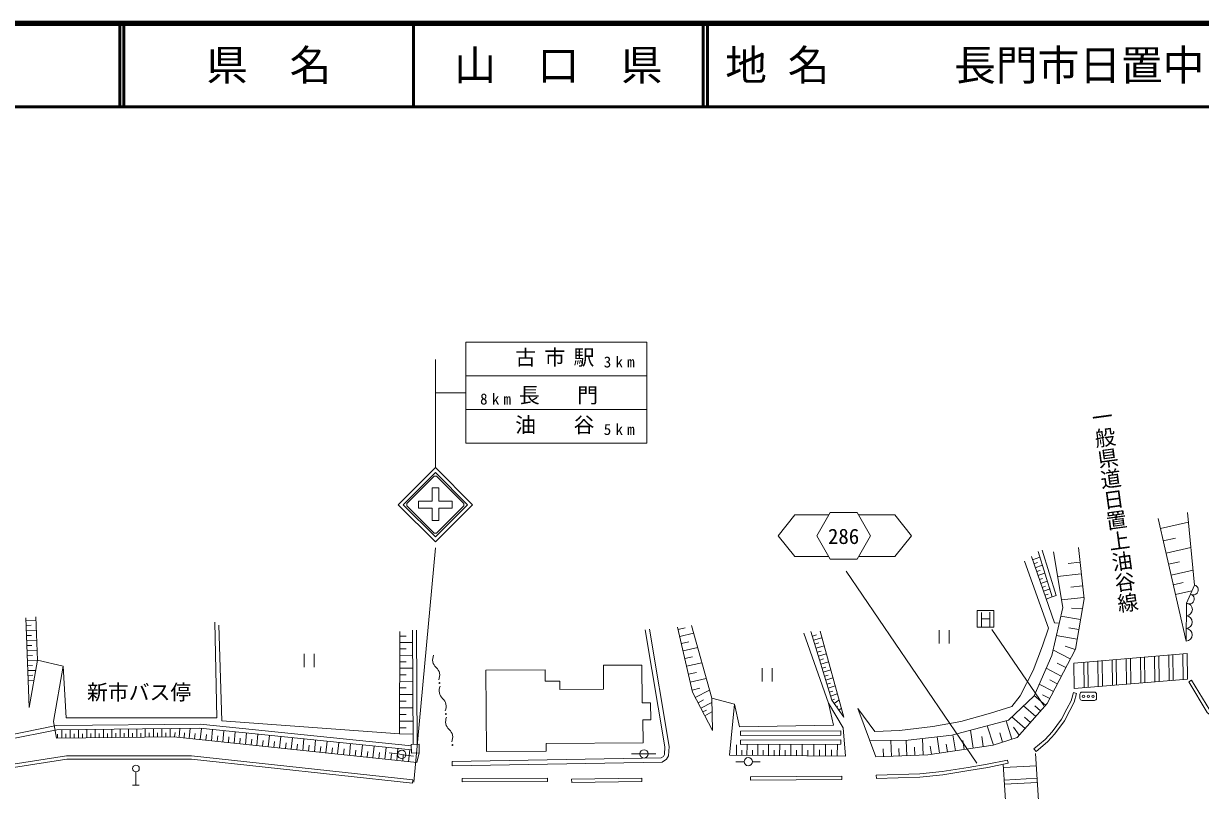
# Model space of a CAD drawing. Units: millimetres, scale not verified. Extents: x 40000 to 680000, y 20000 to 380000.
# Drawn here: x 286211 to 427382, y 287949 to 380000 of the extents above; entities that cross this region are included whole.
import ezdxf
from ezdxf.enums import TextEntityAlignment as Align

# ---------------------------------------------------------------- set-up
doc = ezdxf.new("R2010")
doc.units = ezdxf.units.MM
doc.header["$LTSCALE"] = 1000
for name, color, linetype, lineweight in [('M-BGD', 7, 'Continuous', 13), ('M-STR-HTXT', 7, 'Continuous', 13), ('M-STR-STRC', 7, 'Continuous', 13), ('M-TTL', 2, 'Continuous', 140), ('M-TTL-LINE', 7, 'Continuous', 50), ('M-TTL-TXT', 7, 'Continuous', 13)]:
    doc.layers.add(name, color=color, linetype=linetype, lineweight=lineweight)
doc.styles.add('@ＭＳ ゴシック', font='')
doc.styles.add('ＭＳ ゴシック', font='')
doc.styles.get('@ＭＳ ゴシック').set_extended_font_data('@MS Gothic')
doc.styles.get('ＭＳ ゴシック').set_extended_font_data('MS Gothic')

msp = doc.modelspace()

# ---------------------------------------------------------------- linework, layer by layer
at = {"layer": 'M-BGD'}
for p, q in [((422298, 320604), (425679, 305883)), ((426660, 312608), (425824, 321331)), ((422577, 319392), (425936, 320163)), ((422918, 317906), (424403, 318247)), ((409596, 311203), (407900, 316629)), ((410073, 311352), (408377, 316778)), ((410880, 309925), (409753, 316595)), ((412740, 317094), (413418, 310940)), ((423259, 316421), (426229, 317103)), ((409135, 307417), (406264, 315486)), ((409862, 308077), (407100, 316025)), ((407236, 315634), (408115, 315939)), ((407400, 315162), (407825, 315309)), ((407564, 314689), (408414, 314985)), ((412931, 315359), (411515, 315203)), ((423560, 315108), (424874, 315410)), ((407728, 314217), (408138, 314359)), ((407893, 313745), (408712, 314030)), ((408057, 313272), (408452, 313410)), ((413087, 313943), (410254, 313630)), ((423862, 313795), (426488, 314398)), ((408221, 312800), (409011, 313075)), ((408385, 312328), (408795, 312470)), ((408549, 311856), (409369, 312140)), ((413243, 312526), (411827, 312370)), ((424129, 312631), (425292, 312899)), ((408713, 311383), (409108, 311521)), ((408878, 310911), (409596, 311203)), ((409596, 311203), (410073, 311352)), ((413400, 311110), (410730, 310815)), ((413418, 310940), (412376, 304906)), ((424396, 311468), (426362, 311919)), ((402591, 309541), (400591, 309541)), ((400591, 309541), (400591, 307541)), ((401132, 307626), (401132, 309325)), ((402123, 309336), (402123, 307631)), ((402591, 307541), (402591, 309541)), ((409535, 304146), (410880, 309925)), ((413219, 309785), (411925, 309824)), ((286892, 297909), (286493, 308667)), ((286504, 308356), (287707, 308400)), ((286527, 307753), (287129, 307776)), ((287897, 303572), (287692, 308776)), ((309401, 296670), (309147, 308156)), ((309655, 307792), (309983, 296307)), ((401132, 308541), (402123, 308541)), ((410437, 308019), (409862, 308077)), ((412990, 308461), (410634, 308868)), ((286549, 307150), (287754, 307195)), ((286571, 306547), (287175, 306569)), ((331309, 294759), (331348, 307029)), ((331347, 306471), (332109, 306469)), ((332939, 293486), (332861, 307207)), ((333439, 293489), (333361, 307209)), ((364665, 307530), (366459, 299752)), ((364722, 307287), (365560, 307480)), ((364915, 306449), (366591, 306835)), ((368760, 299025), (366337, 307749)), ((382767, 298424), (379823, 306820)), ((383167, 298788), (380659, 307038)), ((380829, 306480), (381323, 306630)), ((381750, 307075), (384585, 296752)), ((396046, 307186), (396046, 305586)), ((397246, 305586), (397246, 307186)), ((400591, 307541), (402591, 307541)), ((408583, 298148), (402358, 307273)), ((408445, 305309), (409135, 307417)), ((412583, 306105), (410091, 306535)), ((412787, 307283), (411609, 307487)), ((286594, 305943), (287802, 305988)), ((286616, 305337), (287222, 305360)), ((331342, 304939), (332111, 304937)), ((331344, 305708), (332869, 305704)), ((365117, 305572), (365994, 305774)), ((365319, 304695), (367073, 305099)), ((380979, 305987), (381966, 306287)), ((381125, 305506), (381606, 305652)), ((381271, 305025), (382232, 305318)), ((407318, 302365), (408445, 305309)), ((412354, 304864), (411140, 305270)), ((286639, 304732), (287849, 304777)), ((286661, 304126), (287268, 304148)), ((286684, 303519), (287897, 303564)), ((287897, 303572), (286892, 297909)), ((290973, 302849), (287897, 303572)), ((319868, 304364), (319868, 302764)), ((321068, 302764), (321068, 304364)), ((331339, 304170), (332878, 304165)), ((365531, 303777), (366449, 303988)), ((381417, 304547), (381884, 304689)), ((381562, 304069), (382497, 304353)), ((381707, 303590), (382162, 303729)), ((407427, 299312), (409535, 304146)), ((412376, 304906), (408990, 298403)), ((411770, 303742), (409693, 304824)), ((412190, 303236), (425775, 304378)), ((415586, 303522), (415629, 300462)), ((416785, 303623), (416828, 300563)), ((417284, 303664), (417327, 300605)), ((418483, 303765), (418526, 300706)), ((418983, 303807), (419026, 300748)), ((420181, 303908), (420224, 300849)), ((420681, 303950), (420724, 300891)), ((421879, 304051), (421922, 300991)), ((422379, 304093), (422422, 301033)), ((423578, 304193), (423621, 301134)), ((424077, 304235), (424120, 301176)), ((425276, 304336), (425319, 301277)), ((425775, 304378), (425818, 301319)), ((286706, 302925), (287300, 302947)), ((286728, 302331), (287683, 302366)), ((289807, 296242), (290973, 302849)), ((290973, 302849), (291337, 296670)), ((331334, 302617), (332887, 302612)), ((331337, 303393), (332113, 303391)), ((341672, 302383), (348779, 302423)), ((341726, 292629), (341672, 302383)), ((348779, 302423), (348787, 301049)), ((355778, 302973), (360373, 302998)), ((355794, 300097), (355778, 302973)), ((360373, 302998), (360398, 298470)), ((365742, 302859), (367578, 303282)), ((365964, 301899), (366924, 302120)), ((374824, 302647), (374824, 301047)), ((376024, 301047), (376024, 302647)), ((381853, 303112), (382762, 303388)), ((381998, 302634), (382440, 302768)), ((382144, 302155), (383027, 302424)), ((405755, 299312), (407318, 302365)), ((410689, 301665), (408867, 302613)), ((411230, 302704), (410191, 303244)), ((412190, 303236), (412233, 300177)), ((413389, 303337), (413432, 300278)), ((413888, 303379), (413931, 300320)), ((415087, 303480), (415130, 300420)), ((286750, 301749), (287332, 301770)), ((286771, 301167), (287475, 301193)), ((331329, 301050), (332896, 301045)), ((331332, 301834), (332115, 301831)), ((348787, 301049), (350524, 301059)), ((350524, 301059), (350530, 300068)), ((366185, 300938), (368106, 301381)), ((382289, 301677), (382718, 301807)), ((382434, 301198), (383292, 301459)), ((382580, 300720), (382996, 300846)), ((409740, 299843), (408044, 300726)), ((410214, 300754), (409304, 301228)), ((412233, 300177), (425818, 301319)), ((425977, 300996), (426320, 301202)), ((331324, 299470), (332905, 299465)), ((331327, 300260), (332117, 300257)), ((350530, 300068), (355794, 300097)), ((366401, 300002), (367336, 300218)), ((366459, 299752), (368833, 295148)), ((366781, 299127), (368488, 300007)), ((382725, 300242), (383557, 300494)), ((382871, 299763), (383274, 299886)), ((383016, 299285), (383822, 299530)), ((404374, 296404), (407427, 299312)), ((404774, 298040), (405755, 299312)), ((408800, 298186), (407452, 299368)), ((409299, 298995), (408451, 299437)), ((412533, 299583), (412148, 299693)), ((412924, 299505), (412924, 299005)), ((414674, 299755), (413174, 299755)), ((414924, 299005), (414924, 299505)), ((331319, 297875), (332914, 297870)), ((331322, 298672), (332119, 298670)), ((360398, 298470), (361429, 298475)), ((361429, 298475), (361440, 296435)), ((367119, 298471), (367776, 298809)), ((367458, 297815), (368770, 298492)), ((368833, 295148), (368760, 299025)), ((368760, 299025), (371493, 298310)), ((371493, 298310), (370887, 292180)), ((372081, 295589), (371493, 298310)), ((384529, 295451), (382767, 298424)), ((382767, 298424), (383385, 295771)), ((383162, 298806), (383500, 298909)), ((384585, 296752), (383167, 298788)), ((383442, 298393), (384023, 298798)), ((383728, 297983), (383873, 298084)), ((402193, 297240), (404774, 298040)), ((408990, 298403), (405392, 294296)), ((407619, 296838), (406166, 298110)), ((408209, 297512), (407535, 298103)), ((413174, 298755), (414674, 298755)), ((291337, 296670), (309401, 296670)), ((331316, 297070), (332121, 297068)), ((367687, 297370), (368125, 297596)), ((367916, 296926), (368791, 297377)), ((384013, 297573), (384304, 297775)), ((388454, 291970), (386273, 297785)), ((386273, 297785), (388309, 295023)), ((398631, 296222), (402193, 297240)), ((406346, 295385), (404762, 296773)), ((406982, 296111), (406256, 296748)), ((290165, 294238), (289807, 296242)), ((290798, 294245), (290787, 295210)), ((291798, 294257), (291787, 295223)), ((292798, 294268), (292787, 295236)), ((293798, 294280), (293787, 295249)), ((294798, 294292), (294786, 295262)), ((295798, 294303), (295786, 295275)), ((296798, 294315), (296786, 295288)), ((297798, 294327), (297786, 295301)), ((298797, 294338), (298786, 295314)), ((299797, 294350), (299786, 295326)), ((300797, 294361), (300786, 295339)), ((301797, 294373), (301786, 295352)), ((302797, 294385), (302786, 295365)), ((303797, 294396), (303786, 295378)), ((304859, 294334), (304972, 295394)), ((306062, 294206), (306190, 295410)), ((307404, 294063), (307547, 295405)), ((308751, 293920), (308894, 295266)), ((309983, 296307), (331309, 294759)), ((310102, 293776), (310246, 295127)), ((331311, 295456), (332121, 295453)), ((331314, 296266), (332923, 296261)), ((361440, 296435), (360507, 296429)), ((360507, 296429), (360522, 293653)), ((383385, 295771), (372081, 295589)), ((372225, 295066), (384256, 295102)), ((372225, 295066), (372227, 294566)), ((384258, 294602), (384256, 295102)), ((384820, 292083), (384529, 295451)), ((388309, 295023), (391289, 295132)), ((391289, 295132), (395287, 295641)), ((395287, 295641), (398631, 296222)), ((397577, 294587), (404374, 296404)), ((400131, 293033), (399812, 295184)), ((402541, 293394), (401806, 295717)), ((404764, 294097), (404060, 296320)), ((405652, 294593), (404963, 295537)), ((304231, 294401), (290165, 294238)), ((290298, 294239), (290292, 294722)), ((291298, 294251), (291292, 294734)), ((292298, 294263), (292292, 294746)), ((293298, 294274), (293292, 294759)), ((294298, 294286), (294292, 294771)), ((295298, 294297), (295292, 294783)), ((296298, 294309), (296292, 294795)), ((297298, 294321), (297292, 294808)), ((298297, 294332), (298292, 294820)), ((299297, 294344), (299292, 294832)), ((300297, 294356), (300292, 294845)), ((301297, 294367), (301292, 294857)), ((302297, 294379), (302292, 294869)), ((303297, 294390), (303291, 294882)), ((333399, 291294), (304231, 294401)), ((304329, 294391), (304386, 294921)), ((305460, 294270), (305525, 294872)), ((306733, 294135), (306804, 294806)), ((308077, 293992), (308149, 294665)), ((309426, 293848), (309498, 294524)), ((310780, 293704), (310852, 294382)), ((311458, 293631), (311603, 294988)), ((312139, 293559), (312212, 294239)), ((312820, 293486), (312965, 294848)), ((313503, 293413), (313576, 294097)), ((314186, 293341), (314332, 294707)), ((314872, 293268), (314945, 293953)), ((315557, 293195), (315703, 294566)), ((316245, 293121), (316319, 293809)), ((316933, 293048), (317080, 294424)), ((317624, 292974), (317698, 293665)), ((318315, 292901), (318462, 294282)), ((319701, 292753), (319848, 294139)), ((321092, 292605), (321240, 293996)), ((322488, 292456), (322637, 293852)), ((323890, 292307), (324039, 293708)), ((331309, 294759), (332932, 294702)), ((360522, 293653), (348891, 293589)), ((372225, 293981), (384256, 294017)), ((372225, 293981), (372227, 293481)), ((372227, 294566), (384258, 294602)), ((384258, 293517), (384256, 294017)), ((387731, 293897), (392307, 293969)), ((390311, 292046), (390234, 293936)), ((392155, 292121), (392080, 293965)), ((392307, 293969), (397577, 294587)), ((394126, 292202), (394045, 294172)), ((396076, 292432), (395788, 294377)), ((397980, 292714), (397698, 294619)), ((399055, 292874), (398896, 293949)), ((401336, 293212), (401158, 294417)), ((405392, 294296), (402520, 293387)), ((403652, 293745), (403301, 294857)), ((319008, 292827), (319082, 293520)), ((320396, 292679), (320471, 293375)), ((321790, 292531), (321865, 293229)), ((323189, 292382), (323264, 293082)), ((324593, 292232), (324668, 292935)), ((325296, 292157), (325446, 293563)), ((326002, 292082), (326077, 292788)), ((326708, 292007), (326858, 293418)), ((327416, 291931), (327491, 292639)), ((328124, 291856), (328275, 293272)), ((328835, 291780), (328911, 292491)), ((329546, 291704), (329697, 293126)), ((331088, 292329), (330085, 292466)), ((330259, 291628), (330335, 292342)), ((330973, 291552), (331125, 292979)), ((331088, 292329), (332080, 292205)), ((332405, 291400), (332558, 292832)), ((332725, 293480), (333656, 293506)), ((332754, 292439), (332725, 293480)), ((333685, 292465), (332754, 292439)), ((333685, 292465), (333399, 291294)), ((333656, 293506), (333685, 292465)), ((348896, 292669), (341726, 292629)), ((348891, 293589), (348896, 292669)), ((360138, 292332), (359126, 292338)), ((360138, 292332), (361138, 292338)), ((361138, 292338), (362044, 292332)), ((371721, 292174), (371729, 293423)), ((372227, 293481), (384258, 293517)), ((372354, 292170), (372359, 292803)), ((372988, 292165), (372997, 293433)), ((373631, 292161), (373635, 292804)), ((374274, 292156), (374283, 293442)), ((374926, 292152), (374931, 292804)), ((375578, 292147), (375588, 293452)), ((376240, 292143), (376245, 292805)), ((376902, 292138), (376912, 293462)), ((377574, 292133), (377579, 292805)), ((378246, 292129), (378255, 293472)), ((378927, 292124), (378932, 292806)), ((379609, 292119), (379618, 293482)), ((380300, 292114), (380305, 292806)), ((380992, 292110), (381002, 293493)), ((381694, 292105), (381699, 292807)), ((382396, 292100), (382405, 293503)), ((383108, 292095), (383113, 292807)), ((383820, 292090), (383830, 293514)), ((389366, 292007), (389327, 292952)), ((391233, 292083), (391195, 293005)), ((393140, 292161), (393100, 293147)), ((402520, 293387), (394669, 292224)), ((395103, 292288), (394959, 293261)), ((397028, 292573), (396887, 293526)), ((407665, 292626), (407406, 292931)), ((407604, 292399), (408464, 278635)), ((331689, 291476), (331765, 292192)), ((332080, 292205), (332978, 292081)), ((337634, 290921), (337625, 291421)), ((370887, 292180), (384820, 292083)), ((372645, 291392), (371632, 291392)), ((373644, 291405), (374551, 291404)), ((394669, 292224), (388454, 291970)), ((403713, 291089), (404473, 278929)), ((403738, 290700), (407696, 290919)), ((404322, 291210), (404244, 291602)), ((299699, 288587), (299699, 290187)), ((338834, 289372), (349044, 289410)), ((349045, 289010), (349044, 289410)), ((351957, 289293), (360385, 289418)), ((360391, 289018), (360385, 289418)), ((373404, 289596), (384362, 289670)), ((373406, 289196), (373404, 289596)), ((384365, 289270), (384362, 289670)), ((388512, 289392), (388499, 289792)), ((403831, 289203), (407790, 289422)), ((299299, 288587), (300099, 288587)), ((332910, 289225), (332867, 288827)), ((338836, 288972), (338834, 289372)), ((338836, 288972), (349045, 289010)), ((351963, 288893), (351957, 289293)), ((351963, 288893), (360391, 289018)), ((373406, 289196), (384365, 289270)), ((403862, 288704), (407821, 288923))]:
    msp.add_line(p, q, dxfattribs=at)
for points in [[(425679, 305883), (425715, 310427), (426660, 312608)], [(337625, 291421), (362679, 291855), (362961, 292044), (363094, 292260), (363136, 293198), (360789, 307213)], [(337634, 290921), (362834, 291358), (363330, 291689), (363588, 292109), (363638, 293229), (361282, 307296)], [(425977, 300996), (428196, 297313), (432434, 293724), (436340, 291737), (438300, 291166), (440325, 290703), (442253, 290391), (445599, 290159), (546866, 290238)], [(426320, 301202), (428505, 297575), (432657, 294059), (436488, 292110), (438401, 291553), (440402, 291096), (442299, 290788), (445613, 290559), (546866, 290638)], [(407406, 292931), (408754, 294077), (409586, 295003), (410729, 296502), (411359, 297732), (411869, 298709), (412148, 299693)], [(407665, 292626), (409033, 293789), (409895, 294748), (411069, 296288), (411715, 297548), (412242, 298560), (412533, 299583)], [(115353, 291666), (166884, 291938), (230663, 292165), (270602, 292481), (284091, 294501), (290158, 295744), (307379, 295925), (332730, 293317)], [(115356, 291166), (166886, 291438), (230666, 291665), (270641, 291981), (284178, 294008), (290211, 295244), (307356, 295425), (332744, 292813)], [(265132, 288871), (272134, 289121), (291378, 292090), (306361, 292123), (332910, 289225)], [(265146, 288472), (272172, 288722), (291409, 291690), (306340, 291723), (332867, 288827)], [(388499, 289792), (393711, 289964), (396418, 290209), (399514, 290724), (401804, 291118), (404244, 291602)], [(388512, 289392), (393736, 289565), (396468, 289812), (399581, 290329), (401877, 290725), (404322, 291210)]]:
    msp.add_lwpolyline(points, dxfattribs=at)
for centre, radius in [((336095, 300849), 50), ((413349, 299255), 150), ((413924, 299255), 150), ((414499, 299255), 150), ((336874, 297130), 50), ((331585, 292277), 500), ((337653, 293410), 50), ((360638, 292346), 500), ((299699, 290587), 400), ((373144, 291409), 500)]:
    msp.add_circle(centre, radius, dxfattribs=at)
for centre, radius, start, end in [((426513, 312024), 602, 237.22331, 75.9193), ((426041, 310933), 602, 237.22331, 75.9193), ((425649, 309670), 760, 274.04115, 85.04214), ((425637, 308156), 760, 274.04115, 85.04214), ((425625, 306641), 760, 274.04115, 85.04214), ((336531, 303648), 1250, 154.95648, 228.69628), ((334881, 301770), 1250, 334.95648, 48.69628), ((337310, 299928), 1250, 154.95648, 228.69628), ((413174, 299505), 250, 90, 180), ((414674, 299505), 250, 0, 90), ((335659, 298050), 1250, 334.95648, 48.69628), ((413174, 299005), 250, 180, 270), ((414674, 299005), 250, 270, 0), ((338088, 296209), 1250, 154.95648, 228.69628), ((336438, 294331), 1250, 334.95648, 48.69628)]:
    msp.add_arc(centre, radius, start, end, dxfattribs=at)
at = {"layer": 'M-STR-HTXT'}
for p, q in [((339268, 341764), (360956, 341764)), ((339268, 337716), (339268, 341764)), ((360956, 337716), (360956, 341764)), ((335614, 326705), (335614, 339661)), ((360956, 337716), (339268, 337716)), ((339268, 337716), (339268, 333667)), ((339268, 337716), (360956, 337716)), ((360956, 333667), (360956, 337716)), ((339268, 335692), (335614, 335692)), ((339268, 333667), (360956, 333667)), ((339268, 329619), (339268, 333667)), ((360956, 329619), (360956, 333667)), ((339268, 329619), (360956, 329619)), ((335466, 325666), (332199, 322399)), ((331159, 322251), (335614, 317796)), ((331753, 322251), (335614, 318390)), ((337628, 322653), (336017, 322653)), ((333030, 288942), (335628, 317086))]:
    msp.add_line(p, q, dxfattribs=at)
for points in [[(335614, 317796), (340069, 322251), (335614, 326705), (331159, 322251)], [(335614, 318390), (339475, 322251), (335614, 326111), (331753, 322251)], [(332199, 322399), (332199, 322102), (335466, 318835), (335763, 318835), (339030, 322102), (339030, 322399), (335763, 325666), (335466, 325666)], [(336017, 322653), (336017, 324289), (335212, 324289), (335212, 322653), (333601, 322653), (333601, 321848), (335212, 321848), (335212, 320363), (336017, 320363), (336017, 321848), (337628, 321848), (337628, 322653)]]:
    msp.add_lwpolyline(points, dxfattribs=at)
at = {"layer": 'M-STR-STRC'}
for p, q in [((378725, 321022), (376725, 318522)), ((378725, 321022), (382817, 321022)), ((386353, 321022), (390725, 321022)), ((392725, 318522), (390725, 321022)), ((376725, 318522), (378725, 316022)), ((390725, 316022), (392725, 318522)), ((378725, 316022), (382808, 316022)), ((386363, 316022), (390725, 316022)), ((400542, 291210), (384886, 314255))]:
    msp.add_line(p, q, dxfattribs=at)
msp.add_lwpolyline([(387801, 318513), (386193, 321298), (382977, 321298), (381369, 318512), (382978, 315727), (386194, 315728)], close=True, dxfattribs=at)
at = {"layer": 'M-TTL'}
msp.add_line((680000, 380000), (40000, 380000), dxfattribs=at)
at = {"layer": 'M-TTL-LINE'}
for p, q in [((297750, 380000), (297750, 370000)), ((298250, 380000), (298250, 370000)), ((333000, 380000), (333000, 370000)), ((367750, 380000), (367750, 370000)), ((368250, 380000), (368250, 370000)), ((40000, 370000), (680000, 370000))]:
    msp.add_line(p, q, dxfattribs=at)

# ---------------------------------------------------------------- texts
at = {"layer": 'M-BGD', "style": '@ＭＳ ゴシック'}
msp.add_text('一般県道日置上油谷線', height=1833, rotation=277.797, dxfattribs=at).set_placement((417102, 321655), align=Align.MIDDLE_CENTER)
at = {"layer": 'M-BGD', "style": 'ＭＳ ゴシック'}
msp.add_text('新市バス停', height=1833, dxfattribs=at).set_placement((300074, 298274), align=Align.BOTTOM_CENTER)
at = {"layer": 'M-STR-HTXT', "style": 'ＭＳ ゴシック'}
for s, insert, char_height, attachment_point in [('\\T1.4;古市駅', (350433, 339825), 1833, 5), ('\\T1.56;3km', (355805, 338699), 1320, 7), ('\\T1.4;長\u3000門', (345625, 334271), 1833, 7), ('\\T1.56;8km', (345175, 334252), 1320, 9), ('\\T1.4;油\u3000谷', (350433, 331728), 1833, 5), ('\\T1.56;5km', (355805, 330602), 1320, 7)]:
    msp.add_mtext(s, dxfattribs=dict(at, insert=insert, char_height=char_height, attachment_point=attachment_point))
at = {"layer": 'M-STR-STRC', "style": 'ＭＳ ゴシック'}
msp.add_text('286', height=1833, dxfattribs=at).set_placement((382702, 318451), align=Align.MIDDLE_LEFT)
at = {"layer": 'M-TTL-TXT', "style": 'ＭＳ ゴシック'}
for s, p in [('県\u3000名', (315625, 375000)), ('山\u3000口\u3000県', (350375, 375000))]:
    msp.add_text(s, height=3666, dxfattribs=at).set_placement(p, align=Align.MIDDLE_CENTER)
msp.add_text('地 名      長門市日置中', height=3666, dxfattribs=at).set_placement((370380, 375000), align=Align.MIDDLE_LEFT)

doc.saveas('drawing.dxf')
